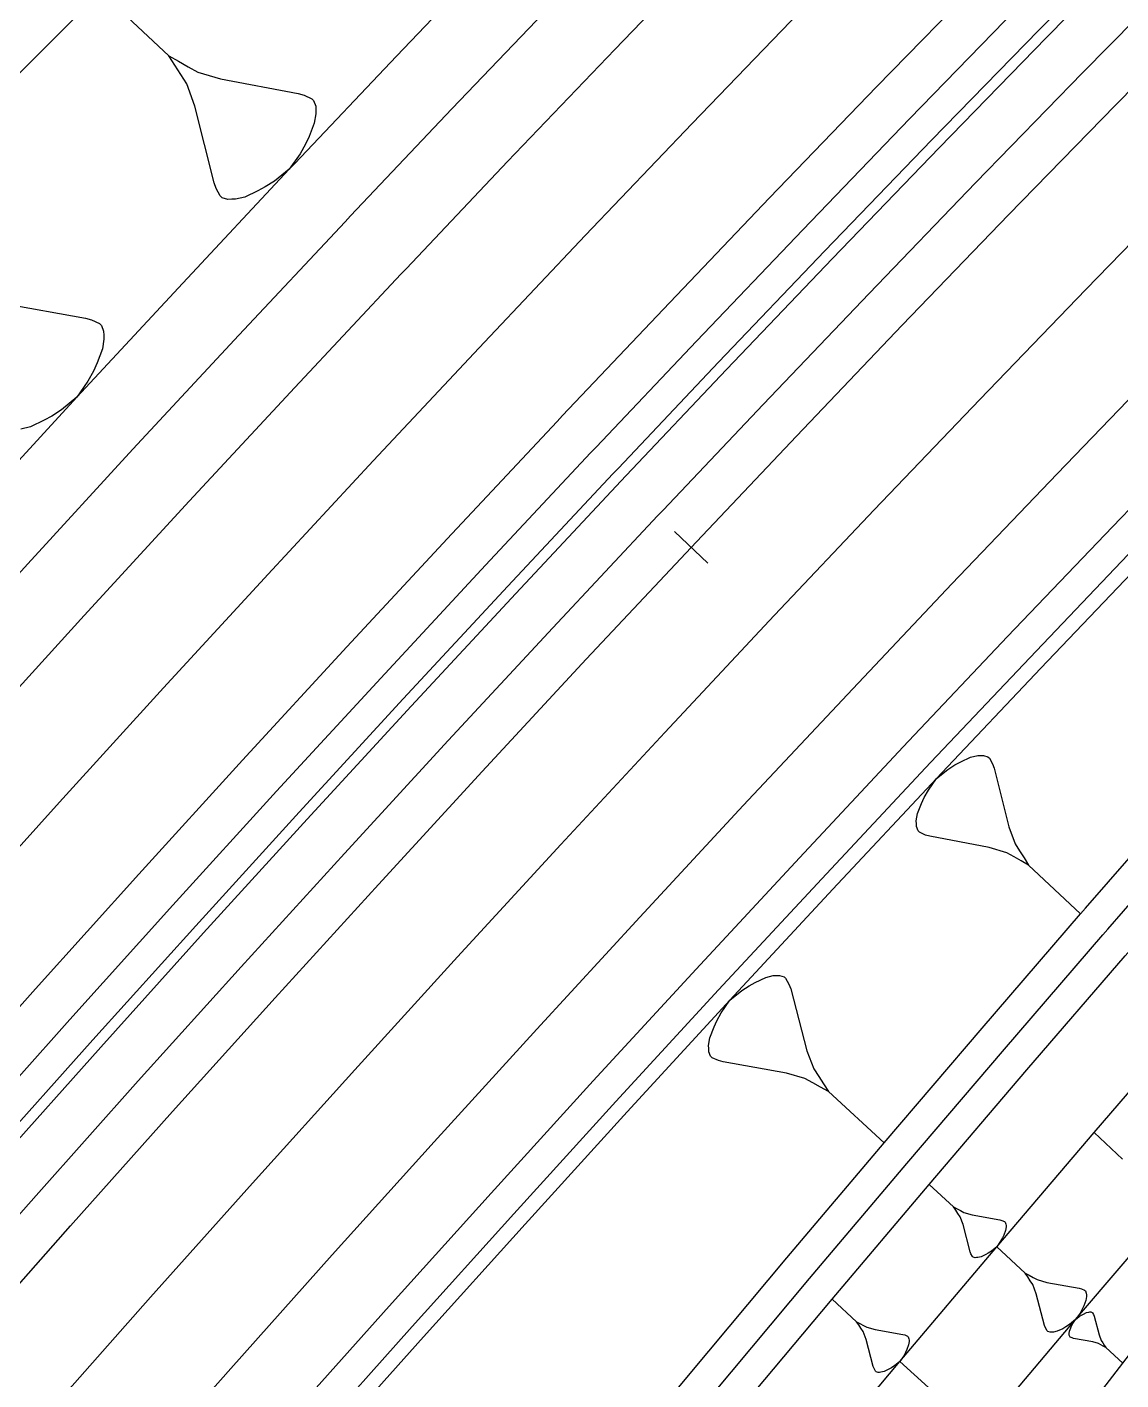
# Model space of a CAD drawing. Extents: x 386614 to 387594, y 803230 to 804419.
# Drawn here: x 387413.81 to 387449.49, y 804244.76 to 804288.89 of the extents above; entities that cross this region are included whole.
import ezdxf

# ---------------------------------------------------------------- set-up
doc = ezdxf.new("R2010")
doc.units = 0
doc.layers.get('0').update_dxf_attribs({"linetype": 'CONTINUOUS'})

msp = doc.modelspace()

# ---------------------------------------------------------------- linework, layer by layer
at = {"color": 7}
for p, q in [((387416.2135, 804290.04), (387418.4312, 804287.9527)), ((387418.4312, 804287.9527), (387418.7443, 804287.7775)), ((387418.625, 804287.6508), (387418.4312, 804287.9527)), ((387418.7443, 804287.7775), (387419.0574, 804287.6023)), ((387418.8189, 804287.3489), (387418.625, 804287.6508)), ((387419.0127, 804287.047), (387418.8189, 804287.3489)), ((387419.0574, 804287.6023), (387419.3705, 804287.4271)), ((387419.3705, 804287.4271), (387420.116, 804287.2035)), ((387419.281, 804286.3164), (387419.0127, 804287.047)), ((387420.116, 804287.2035), (387422.6542, 804286.7264)), ((387422.6542, 804286.7264), (387422.8406, 804286.6705)), ((387422.8406, 804286.6705), (387423.0903, 804286.5549)), ((387423.0903, 804286.5549), (387423.1537, 804286.4953)), ((387423.1537, 804286.4953), (387423.2208, 804286.3126)), ((387419.9109, 804283.8117), (387419.281, 804286.3164)), ((387423.2282, 804286.0666), (387423.1761, 804285.7573)), ((387423.2208, 804286.3126), (387423.2245, 804286.1896)), ((387423.2245, 804286.1896), (387423.2282, 804286.0666)), ((387423.1761, 804285.7573), (387423.0046, 804285.3212)), ((387423.0046, 804285.3212), (387422.889, 804285.0715)), ((387422.7139, 804284.7584), (387422.3598, 804284.2552)), ((387422.889, 804285.0715), (387422.7139, 804284.7584)), ((387422.3598, 804284.2552), (387421.8789, 804283.8713)), ((387419.978, 804283.629), (387419.9109, 804283.8117)), ((387421.8789, 804283.8713), (387421.577, 804283.6775)), ((387420.1085, 804283.3867), (387419.978, 804283.629)), ((387420.1718, 804283.3271), (387420.1085, 804283.3867)), ((387420.3582, 804283.2712), (387420.1718, 804283.3271)), ((387420.9098, 804283.3495), (387420.6042, 804283.2786)), ((387421.3347, 804283.547), (387420.9098, 804283.3495)), ((387421.577, 804283.6775), (387421.3347, 804283.547)), ((387420.4812, 804283.2749), (387420.3582, 804283.2712)), ((387420.6042, 804283.2786), (387420.4812, 804283.2749)), ((387413.0509, 804279.8725), (387415.7069, 804279.3994)), ((387415.7069, 804279.3994), (387415.9021, 804279.3429)), ((387415.9021, 804279.3429), (387416.1641, 804279.2247)), ((387416.1641, 804279.2247), (387416.2309, 804279.163)), ((387416.2309, 804279.163), (387416.3028, 804278.9729)), ((387416.3028, 804278.9729), (387416.3079, 804278.8445)), ((387416.313, 804278.716), (387416.2616, 804278.3924)), ((387416.3079, 804278.8445), (387416.313, 804278.716)), ((387416.2616, 804278.3924), (387416.0868, 804277.9352)), ((387415.9686, 804277.6732), (387415.7888, 804277.3444)), ((387416.0868, 804277.9352), (387415.9686, 804277.6732)), ((387415.7888, 804277.3444), (387415.4239, 804276.8153)), ((387415.4239, 804276.8153), (387414.9255, 804276.4096)), ((387414.9255, 804276.4096), (387414.6121, 804276.2041)), ((387413.9185, 804275.8549), (387413.5999, 804275.7779)), ((387414.3603, 804276.0655), (387413.9185, 804275.8549)), ((387414.6121, 804276.2041), (387414.3603, 804276.0655)), ((387443.8447, 804264.6726), (387444.0753, 804264.8207)), ((387444.0753, 804264.8207), (387444.2604, 804264.9204)), ((387444.2604, 804264.9204), (387444.585, 804265.0713)), ((387444.585, 804265.0713), (387444.8185, 804265.1254)), ((387444.8185, 804265.1254), (387444.9125, 804265.1282)), ((387444.9125, 804265.1282), (387445.0064, 804265.1311)), ((387445.0064, 804265.1311), (387445.1488, 804265.0884)), ((387445.1488, 804265.0884), (387445.1972, 804265.0428)), ((387445.1972, 804265.0428), (387445.2969, 804264.8577)), ((387445.2969, 804264.8577), (387445.3481, 804264.7182)), ((387443.2068, 804263.995), (387443.4773, 804264.3794)), ((387443.4773, 804264.3794), (387443.8447, 804264.6726)), ((387445.3481, 804264.7182), (387445.8293, 804262.8047)), ((387443.073, 804263.7558), (387443.2068, 804263.995)), ((387442.8537, 804263.2318), (387442.9847, 804263.565)), ((387442.9847, 804263.565), (387443.073, 804263.7558)), ((387442.8139, 804262.9955), (387442.8537, 804263.2318)), ((387442.8167, 804262.9015), (387442.8139, 804262.9955)), ((387442.8196, 804262.8076), (387442.8167, 804262.9015)), ((387442.8708, 804262.668), (387442.8196, 804262.8076)), ((387442.9192, 804262.6225), (387442.8708, 804262.668)), ((387443.11, 804262.5342), (387442.9192, 804262.6225)), ((387445.8293, 804262.8047), (387446.0343, 804262.2466)), ((387443.2524, 804262.4915), (387443.11, 804262.5342)), ((387445.1915, 804262.127), (387443.2524, 804262.4915)), ((387446.0343, 804262.2466), (387446.1824, 804262.0159)), ((387445.761, 804261.9561), (387445.1915, 804262.127)), ((387446.0002, 804261.8223), (387445.761, 804261.9561)), ((387446.2393, 804261.6885), (387446.0002, 804261.8223)), ((387446.1824, 804262.0159), (387446.3305, 804261.7853)), ((387446.4785, 804261.5546), (387446.2393, 804261.6885)), ((387446.3305, 804261.7853), (387446.4785, 804261.5546)), ((387448.1728, 804259.96), (387446.4785, 804261.5546)), ((387437.3609, 804257.6167), (387437.5566, 804257.7245)), ((387437.5566, 804257.7245), (387437.9001, 804257.8882)), ((387437.9001, 804257.8882), (387438.1478, 804257.948)), ((387438.1478, 804257.948), (387438.2476, 804257.952)), ((387438.2476, 804257.952), (387438.3474, 804257.956)), ((387438.3474, 804257.956), (387438.4992, 804257.912)), ((387438.4992, 804257.912), (387438.5511, 804257.8641)), ((387438.5511, 804257.8641), (387438.6589, 804257.6684)), ((387436.7298, 804257.1415), (387437.1173, 804257.457)), ((387437.1173, 804257.457), (387437.3609, 804257.6167)), ((387438.6589, 804257.6684), (387438.7148, 804257.5206)), ((387438.7148, 804257.5206), (387439.2456, 804255.4917)), ((387436.4462, 804256.7302), (387436.7298, 804257.1415)), ((387436.2145, 804256.271), (387436.3064, 804256.4747)), ((387436.3064, 804256.4747), (387436.4462, 804256.7302)), ((387436.0786, 804255.9156), (387436.2145, 804256.271)), ((387436.0386, 804255.664), (387436.0786, 804255.9156)), ((387436.0426, 804255.5641), (387436.0386, 804255.664)), ((387436.0466, 804255.4643), (387436.0426, 804255.5641)), ((387436.1025, 804255.3165), (387436.0466, 804255.4643)), ((387436.1544, 804255.2686), (387436.1025, 804255.3165)), ((387436.3581, 804255.1767), (387436.1544, 804255.2686)), ((387436.5098, 804255.1327), (387436.3581, 804255.1767)), ((387438.5745, 804254.7649), (387436.5098, 804255.1327)), ((387439.2456, 804255.4917), (387439.4692, 804254.9006)), ((387439.1816, 804254.5891), (387438.5745, 804254.7649)), ((387439.4692, 804254.9006), (387439.6289, 804254.6569)), ((387439.6289, 804254.6569), (387439.7886, 804254.4133)), ((387439.4371, 804254.4493), (387439.1816, 804254.5891)), ((387439.6927, 804254.3094), (387439.4371, 804254.4493)), ((387439.9483, 804254.1696), (387439.6927, 804254.3094)), ((387439.7886, 804254.4133), (387439.9483, 804254.1696)), ((387441.7652, 804252.4919), (387439.9483, 804254.1696)), ((387448.617, 804252.8238), (387449.5407, 804251.9626)), ((387445.4386, 804249.0999), (387446.3664, 804248.2431)), ((387446.3664, 804248.2431), (387446.497, 804248.1717)), ((387446.448, 804248.1187), (387446.3664, 804248.2431)), ((387446.5296, 804247.9943), (387446.448, 804248.1187)), ((387446.497, 804248.1717), (387446.6275, 804248.1003)), ((387446.6275, 804248.1003), (387446.758, 804248.0289)), ((387446.758, 804248.0289), (387447.068, 804247.9391)), ((387446.6111, 804247.8699), (387446.5296, 804247.9943)), ((387446.7253, 804247.568), (387446.6111, 804247.8699)), ((387446.9963, 804246.5319), (387446.7253, 804247.568)), ((387447.068, 804247.9391), (387448.1224, 804247.7513)), ((387448.1224, 804247.7513), (387448.1999, 804247.7289)), ((387448.1999, 804247.7289), (387448.3039, 804247.6819)), ((387448.3039, 804247.6819), (387448.3304, 804247.6575)), ((387448.3304, 804247.6575), (387448.3589, 804247.582)), ((387448.3589, 804247.582), (387448.3609, 804247.531)), ((387448.2732, 804247.17), (387448.2263, 804247.066)), ((387448.3426, 804247.3515), (387448.2732, 804247.17)), ((387448.363, 804247.48), (387448.3426, 804247.3515)), ((387448.3609, 804247.531), (387448.363, 804247.48)), ((387448.01, 804246.7255), (387447.8122, 804246.5644)), ((387447.9235, 804246.6), (387448.01, 804246.7255)), ((387448.1549, 804246.9355), (387448.01, 804246.7255)), ((387448.01, 804246.7255), (387448.1281, 804246.8216)), ((387448.1281, 804246.8216), (387448.2024, 804246.8703)), ((387448.2263, 804247.066), (387448.1549, 804246.9355)), ((387448.2024, 804246.8703), (387448.2621, 804246.9032)), ((387448.2621, 804246.9032), (387448.3668, 804246.9531)), ((387448.3668, 804246.9531), (387448.4423, 804246.9713)), ((387448.4423, 804246.9713), (387448.4728, 804246.9726)), ((387448.4728, 804246.9726), (387448.5032, 804246.9738)), ((387448.5032, 804246.9738), (387448.5495, 804246.9604)), ((387448.5495, 804246.9604), (387448.5653, 804246.9458)), ((387448.5653, 804246.9458), (387448.5982, 804246.8861)), ((387448.5982, 804246.8861), (387448.6152, 804246.841)), ((387448.6152, 804246.841), (387448.7771, 804246.2224)), ((387447.0249, 804246.4564), (387446.9963, 804246.5319)), ((387447.0799, 804246.3565), (387447.0249, 804246.4564)), ((387447.1064, 804246.332), (387447.0799, 804246.3565)), ((387447.1839, 804246.3095), (387447.1064, 804246.332)), ((387447.2349, 804246.3116), (387447.1839, 804246.3095)), ((387447.2859, 804246.3136), (387447.2349, 804246.3116)), ((387447.4124, 804246.3442), (387447.2859, 804246.3136)), ((387447.5878, 804246.4278), (387447.4124, 804246.3442)), ((387447.6877, 804246.4828), (387447.5878, 804246.4278)), ((387447.8122, 804246.5644), (387447.6877, 804246.4828)), ((387447.7993, 804246.275), (387447.8115, 804246.3517)), ((387447.8005, 804246.2445), (387447.7993, 804246.275)), ((387447.8017, 804246.2141), (387447.8005, 804246.2445)), ((387447.8115, 804246.3517), (387447.8529, 804246.46)), ((387447.8529, 804246.46), (387447.8809, 804246.5221)), ((387447.8809, 804246.5221), (387447.9235, 804246.6)), ((387447.8187, 804246.169), (387447.8017, 804246.2141)), ((387447.8346, 804246.1544), (387447.8187, 804246.169)), ((387447.8967, 804246.1264), (387447.8346, 804246.1544)), ((387447.9429, 804246.113), (387447.8967, 804246.1264)), ((387448.5725, 804246.0008), (387447.9429, 804246.113)), ((387448.7575, 804245.9472), (387448.5725, 804246.0008)), ((387448.8355, 804245.9046), (387448.7575, 804245.9472)), ((387448.7771, 804246.2224), (387448.8452, 804246.0422)), ((387448.9134, 804245.862), (387448.8355, 804245.9046)), ((387448.8452, 804246.0422), (387448.8939, 804245.9679)), ((387448.8939, 804245.9679), (387448.9426, 804245.8936)), ((387448.9913, 804245.8193), (387448.9134, 804245.862)), ((387448.9426, 804245.8936), (387448.9913, 804245.8193)), ((387449.5452, 804245.3078), (387448.9913, 804245.8193)), ((387442.2787, 804245.3616), (387443.2106, 804244.5093))]:
    msp.add_line(p, q, dxfattribs=at)
at = {"color": 3}
msp.add_line((387434.9211, 804272.4325), (387436.0134, 804271.4044), dxfattribs=at)
at = {"color": 1}
for p, q in [((387443.2346, 804251.1351), (387444.0298, 804250.4007)), ((387444.0298, 804250.4007), (387444.1417, 804250.3395)), ((387444.0997, 804250.2941), (387444.0298, 804250.4007)), ((387444.1696, 804250.1874), (387444.0997, 804250.2941)), ((387444.1417, 804250.3395), (387444.2536, 804250.2783)), ((387444.2536, 804250.2783), (387444.3654, 804250.2171)), ((387444.3654, 804250.2171), (387444.6311, 804250.1402)), ((387444.2396, 804250.0808), (387444.1696, 804250.1874)), ((387444.3374, 804249.8221), (387444.2396, 804250.0808)), ((387444.5698, 804248.934), (387444.3374, 804249.8221)), ((387444.6311, 804250.1402), (387445.5349, 804249.9792)), ((387445.5349, 804249.9792), (387445.6013, 804249.9599)), ((387445.6013, 804249.9599), (387445.6905, 804249.9197)), ((387445.6905, 804249.9197), (387445.7132, 804249.8987)), ((387445.7132, 804249.8987), (387445.7377, 804249.834)), ((387445.7377, 804249.834), (387445.7394, 804249.7903)), ((387445.7394, 804249.7903), (387445.7412, 804249.7466)), ((387445.624, 804249.3918), (387445.5628, 804249.2799)), ((387445.6642, 804249.4809), (387445.624, 804249.3918)), ((387445.7237, 804249.6365), (387445.6642, 804249.4809)), ((387445.7412, 804249.7466), (387445.7237, 804249.6365)), ((387444.5942, 804248.8693), (387444.5698, 804248.934)), ((387445.1624, 804248.8919), (387445.0767, 804248.8447)), ((387445.269, 804248.9618), (387445.1624, 804248.8919)), ((387445.4386, 804249.0999), (387445.269, 804248.9618)), ((387445.5628, 804249.2799), (387445.4386, 804249.0999)), ((387444.6414, 804248.7836), (387444.5942, 804248.8693)), ((387444.6641, 804248.7626), (387444.6414, 804248.7836)), ((387444.7306, 804248.7434), (387444.6641, 804248.7626)), ((387444.7743, 804248.7451), (387444.7306, 804248.7434)), ((387444.818, 804248.7469), (387444.7743, 804248.7451)), ((387444.9263, 804248.7731), (387444.818, 804248.7469)), ((387445.0767, 804248.8447), (387444.9263, 804248.7731)), ((387440.0649, 804247.3863), (387440.8637, 804246.6557)), ((387440.8637, 804246.6557), (387440.9759, 804246.5951)), ((387440.9341, 804246.5494), (387440.8637, 804246.6557)), ((387441.0045, 804246.4431), (387440.9341, 804246.5494)), ((387440.9759, 804246.5951), (387441.088, 804246.5344)), ((387441.0749, 804246.3368), (387441.0045, 804246.4431)), ((387441.174, 804246.0785), (387441.0749, 804246.3368)), ((387441.088, 804246.5344), (387441.2002, 804246.4737)), ((387441.2002, 804246.4737), (387441.4663, 804246.398)), ((387441.4663, 804246.398), (387442.3708, 804246.2414)), ((387442.3708, 804246.2414), (387442.4373, 804246.2224)), ((387441.4106, 804245.1915), (387441.174, 804246.0785)), ((387442.4373, 804246.2224), (387442.5266, 804246.1826)), ((387442.5611, 804245.8996), (387442.5024, 804245.7437)), ((387442.5266, 804246.1826), (387442.5495, 804246.1618)), ((387442.5495, 804246.1618), (387442.5742, 804246.0972)), ((387442.5781, 804246.0098), (387442.5611, 804245.8996)), ((387442.5742, 804246.0972), (387442.5762, 804246.0535)), ((387442.5762, 804246.0535), (387442.5781, 804246.0098)), ((387442.2787, 804245.3616), (387442.1097, 804245.2227)), ((387442.402, 804245.5422), (387442.2787, 804245.3616)), ((387442.4626, 804245.6544), (387442.402, 804245.5422)), ((387442.5024, 804245.7437), (387442.4626, 804245.6544)), ((387441.4354, 804245.127), (387441.4106, 804245.1915)), ((387441.483, 804245.0415), (387441.4354, 804245.127)), ((387441.5058, 804245.0207), (387441.483, 804245.0415)), ((387441.5723, 804245.0017), (387441.5058, 804245.0207)), ((387441.616, 804245.0037), (387441.5723, 804245.0017)), ((387441.6597, 804245.0056), (387441.616, 804245.0037)), ((387441.768, 804245.0324), (387441.6597, 804245.0056)), ((387441.918, 804245.1047), (387441.768, 804245.0324)), ((387442.0034, 804245.1523), (387441.918, 804245.1047)), ((387442.1097, 804245.2227), (387442.0034, 804245.1523))]:
    msp.add_line(p, q, dxfattribs=at)
at = {"color": 7, "linetype": 'CONTINUOUS'}
for points in [[(387400, 804246.844), (387401.4529, 804248.5185), (387404.7774, 804252.3136), (387408.1199, 804256.0927), (387411.4804, 804259.8559), (387414.8587, 804263.6031), (387418.2549, 804267.3341), (387421.6687, 804271.0489), (387425.1003, 804274.7474), (387428.5494, 804278.4295), (387428.7262, 804278.6173), (387432.016, 804282.0952), (387435.5, 804285.7443), (387439.0014, 804289.3767), (387442.52, 804292.9925), (387446.0558, 804296.5915), (387449.4365, 804300)], [(387400, 804226.8475), (387401.5084, 804228.6371), (387404.7382, 804232.4321), (387407.9861, 804236.2116), (387411.2519, 804239.9757), (387414.5356, 804243.7242), (387417.8371, 804247.4569), (387421.1563, 804251.174), (387424.4932, 804254.8751), (387427.8477, 804258.5604), (387431.2197, 804262.2296), (387434.6091, 804265.8827), (387438.0159, 804269.5197), (387438.1905, 804269.7052), (387441.44, 804273.1403), (387444.8812, 804276.7447), (387448.3396, 804280.3326), (387451.8151, 804283.904), (387455.3075, 804287.4588), (387458.8168, 804290.9969), (387462.3429, 804294.5183), (387465.8857, 804298.0229), (387467.9036, 804300)], [(387400, 804241.4944), (387400.7956, 804242.4203), (387404.0911, 804246.2185), (387407.4046, 804250.001), (387410.736, 804253.7677), (387414.0854, 804257.5185), (387417.4526, 804261.2532), (387420.8375, 804264.9719), (387424.2402, 804268.6745), (387427.6604, 804272.3607), (387431.0981, 804276.0307), (387431.2743, 804276.2179), (387434.5532, 804279.6843), (387438.0257, 804283.3213), (387441.5155, 804286.9418), (387445.0225, 804290.5456), (387448.5466, 804294.1327), (387452.0878, 804297.7029), (387454.3879, 804300)], [(387400, 804232.2649), (387402.0783, 804234.7068), (387405.337, 804238.4991), (387408.6137, 804242.2757), (387411.9083, 804246.0367), (387415.2209, 804249.782), (387418.5512, 804253.5114), (387421.8993, 804257.225), (387425.265, 804260.9225), (387428.6483, 804264.604), (387432.049, 804268.2694), (387435.4672, 804271.9185), (387435.6425, 804272.1046), (387438.9027, 804275.5513), (387442.3555, 804279.1676), (387445.8255, 804282.7675), (387449.3126, 804286.3509), (387452.8166, 804289.9176), (387456.3377, 804293.4676), (387459.8756, 804297.0007), (387462.9076, 804300)], [(387400, 804252.1716), (387402.1502, 804254.6261), (387405.5037, 804258.4177), (387408.8753, 804262.1934), (387412.2648, 804265.9529), (387415.6722, 804269.6962), (387419.0973, 804273.4233), (387422.5402, 804277.134), (387426.0007, 804280.8283), (387426.1781, 804281.0168), (387429.4788, 804284.5061), (387432.9743, 804288.1672), (387436.4872, 804291.8117), (387440.0175, 804295.4394), (387443.5649, 804299.0503), (387444.5069, 804300)], [(387400, 804273.6812), (387401.7466, 804275.4814), (387405.3382, 804279.1478), (387408.9466, 804282.7964), (387412.5717, 804286.4272), (387416.2135, 804290.04), (387416.4001, 804290.2243), (387419.87, 804293.6365), (387423.5392, 804297.2186), (387426.4094, 804300)], [(387426.3585, 804220.3477), (387429.3957, 804224.1577), (387432.4516, 804227.954), (387435.5262, 804231.7364), (387438.6193, 804235.5048), (387441.7311, 804239.2592), (387444.8613, 804242.9995), (387448.01, 804246.7255), (387451.1771, 804250.4371), (387454.3624, 804254.1344), (387454.5257, 804254.323), (387457.5677, 804257.8154), (387460.7951, 804261.4782), (387464.0444, 804265.1224), (387467.3155, 804268.7479), (387470.6083, 804272.3547), (387473.9227, 804275.9426), (387477.2585, 804279.5113), (387480.3817, 804283.2986), (387483.9472, 804286.6391), (387487.3469, 804290.15), (387490.8101, 804293.5967), (387494.2937, 804297.0233), (387497.3557, 804300)], [(387400, 804221.4056), (387400.9782, 804222.5774), (387404.1792, 804226.375), (387407.3982, 804230.1573), (387410.6352, 804233.9242), (387413.89, 804237.6757), (387417.1628, 804241.4116), (387420.4532, 804245.1319), (387423.7613, 804248.8365), (387427.0871, 804252.5253), (387430.4304, 804256.1982), (387433.7911, 804259.8552), (387437.1692, 804263.4961), (387440.5646, 804267.1209), (387440.7386, 804267.3057), (387443.9772, 804270.7294), (387447.4069, 804274.3217), (387450.8538, 804277.8976), (387454.3176, 804281.4571), (387457.7983, 804285), (387461.2959, 804288.5263), (387464.8102, 804292.0359), (387468.3412, 804295.5287), (387471.8888, 804299.0047)], [(387413.8546, 804218.1802), (387416.8803, 804222.0484), (387419.925, 804225.9028), (387422.9887, 804229.7434), (387426.0712, 804233.5702), (387429.1726, 804237.3829), (387432.2928, 804241.1815), (387435.4316, 804244.9659), (387438.5891, 804248.7361), (387441.7652, 804252.4919), (387444.9597, 804256.2333), (387448.1728, 804259.96), (387448.3375, 804260.1502), (387451.4059, 804263.6705), (387454.6612, 804267.3625), (387457.9386, 804271.0359), (387461.238, 804274.6904), (387464.5592, 804278.3261), (387467.902, 804281.9427), (387471.2665, 804285.5401), (387474.4184, 804289.3558), (387478.0129, 804292.7246), (387481.4415, 804296.2637)], [(387414.6176, 804217.5339), (387417.6403, 804221.3984), (387420.6819, 804225.2493), (387423.7424, 804229.0863), (387426.8219, 804232.9094), (387429.9201, 804236.7186), (387433.0371, 804240.5137), (387436.1727, 804244.2946), (387439.327, 804248.0612), (387442.4999, 804251.8135), (387445.6912, 804255.5514), (387448.9009, 804259.2747), (387449.0655, 804259.4646), (387452.1308, 804262.9817), (387455.3829, 804266.6702), (387458.657, 804270.3402), (387461.953, 804273.9913), (387465.2708, 804277.6236), (387468.6104, 804281.2368), (387471.9714, 804284.8308), (387475.12, 804288.6432), (387478.711, 804292.0086), (387482.1363, 804295.5445)], [(387429.8504, 804217.3326), (387432.4934, 804221.4571), (387435.4151, 804225.3455), (387437.5518, 804229.9361), (387440.2381, 804234.0524), (387443.2754, 804237.8602), (387446.5722, 804241.4347), (387449.5452, 804245.3078), (387452.5304, 804249.1755), (387455.5573, 804253.0098), (387455.7134, 804253.2046), (387458.5071, 804256.9229), (387461.4946, 804260.8071), (387464.8325, 804264.3591), (387468.411, 804267.6768), (387471.5296, 804271.4454)]]:
    msp.add_lwpolyline(points, dxfattribs=at)
at = {"color": 1, "linetype": 'CONTINUOUS'}
for points in [[(387400, 804237.6586), (387402.6878, 804240.7865), (387405.9755, 804244.5757), (387409.2811, 804248.3492), (387412.6047, 804252.107), (387415.9462, 804255.8489), (387419.3054, 804259.5748), (387422.6823, 804263.2847), (387426.0769, 804266.9784), (387429.489, 804270.656), (387432.9185, 804274.3173), (387433.0944, 804274.504), (387436.3655, 804277.9622), (387439.8298, 804281.5906), (387443.3113, 804285.2025), (387446.81, 804288.7978), (387450.3258, 804292.3764), (387453.8586, 804295.9382), (387457.4083, 804299.4831), (387457.9308, 804300)], [(387400, 804237.1215), (387402.9528, 804240.5577), (387406.2393, 804244.3457), (387409.5439, 804248.118), (387412.8663, 804251.8745), (387416.2067, 804255.6151), (387419.5648, 804259.3398), (387422.9406, 804263.0485), (387426.334, 804266.741), (387429.745, 804270.4173), (387433.1734, 804274.0774), (387433.3492, 804274.2641), (387436.6192, 804277.7211), (387440.0824, 804281.3483), (387443.5628, 804284.959), (387447.0603, 804288.5531), (387450.5749, 804292.1305), (387454.1065, 804295.6911), (387457.655, 804299.2349), (387458.4285, 804300)], [(387400, 804259.7421), (387401.7664, 804261.7392), (387405.1538, 804265.5326), (387408.5592, 804269.3098), (387411.9826, 804273.0707), (387415.4239, 804276.8153), (387418.883, 804280.5435), (387422.3598, 804284.2552), (387422.538, 804284.4445), (387425.8542, 804287.9502), (387429.3661, 804291.6286), (387432.8956, 804295.2902), (387436.4424, 804298.935), (387437.4887, 804300)], [(387418.4003, 804220.7485), (387421.4388, 804224.5957), (387424.4962, 804228.4292), (387427.5725, 804232.2487), (387430.6676, 804236.0543), (387433.7814, 804239.8458), (387436.9139, 804243.6232), (387440.0649, 804247.3863), (387443.2346, 804251.1351), (387446.4226, 804254.8695), (387449.6291, 804258.5893), (387449.7936, 804258.7791), (387452.8557, 804262.2929), (387456.1045, 804265.978), (387459.3753, 804269.6445), (387462.668, 804273.2922), (387465.9825, 804276.9211), (387469.3187, 804280.5309), (387472.6764, 804284.1215), (387475.8215, 804287.9306), (387479.4092, 804291.2927), (387482.831, 804294.8252)], [(387400, 804215.9383), (387400.4876, 804216.5281), (387403.6597, 804220.3281), (387406.85, 804224.1129), (387410.0582, 804227.8825), (387413.2843, 804231.6368), (387416.5282, 804235.3757), (387419.79, 804239.0991), (387423.0694, 804242.8069), (387426.3664, 804246.4991), (387429.681, 804250.1755), (387433.013, 804253.8361), (387436.3625, 804257.4807), (387439.7292, 804261.1094), (387443.1132, 804264.7221), (387443.2867, 804264.9063), (387446.5144, 804268.3185), (387449.9327, 804271.8987), (387453.3679, 804275.4626), (387456.8201, 804279.0101), (387460.2892, 804282.5412), (387463.775, 804286.0556), (387467.2775, 804289.5535), (387470.0915, 804292.3397)], [(387404.0428, 804220.0068), (387407.2315, 804223.7898), (387410.4382, 804227.5576), (387413.6627, 804231.3101), (387416.9051, 804235.0471), (387420.1653, 804238.7687), (387423.4431, 804242.4748), (387426.7386, 804246.1651), (387430.0515, 804249.8398), (387433.382, 804253.4986), (387436.7298, 804257.1415), (387440.095, 804260.7685), (387443.4773, 804264.3794), (387443.6507, 804264.5635), (387446.8769, 804267.9741), (387450.2935, 804271.5526), (387453.7271, 804275.1148), (387457.1776, 804278.6606), (387460.645, 804282.1899), (387464.1291, 804285.7027), (387467.63, 804289.1988), (387470.4426, 804291.9837)], [(387420.6802, 804218.7987), (387423.7094, 804222.6351), (387426.7575, 804226.4577), (387429.8244, 804230.2665), (387432.91, 804234.0614), (387436.0143, 804237.8423), (387439.1372, 804241.609), (387442.2787, 804245.3616), (387445.4386, 804249.0999), (387448.617, 804252.8238), (387451.8137, 804256.5332), (387451.9776, 804256.7224), (387455.0305, 804260.2264), (387458.2694, 804263.9011), (387461.5303, 804267.5573), (387464.813, 804271.1949), (387468.1175, 804274.8135), (387471.4436, 804278.4132)]]:
    msp.add_lwpolyline(points, dxfattribs=at)
at = {"color": 2, "linetype": 'CONTINUOUS'}
for points in [[(387400, 804239.1929), (387401.931, 804241.44), (387405.2217, 804245.2328), (387408.5305, 804249.01), (387411.8573, 804252.7713), (387415.2019, 804256.5167), (387418.5643, 804260.2462), (387421.9444, 804263.9596), (387425.3422, 804267.6568), (387428.7575, 804271.3379), (387432.1904, 804275.0026), (387432.3663, 804275.1896), (387435.6406, 804278.651), (387439.1082, 804282.2829), (387442.593, 804285.8982), (387446.095, 804289.4969), (387449.6141, 804293.0789), (387453.1503, 804296.6441), (387456.5107, 804300)], [(387400, 804234.5793), (387400.9383, 804235.6817), (387404.2016, 804239.4794), (387407.483, 804243.2614), (387410.7824, 804247.0278), (387414.0997, 804250.7784), (387417.4348, 804254.5132), (387420.7876, 804258.232), (387424.1581, 804261.9349), (387427.5462, 804265.6216), (387430.9519, 804269.2922), (387434.3749, 804272.9465), (387434.5504, 804273.1329), (387437.8154, 804276.5845), (387441.2731, 804280.2061), (387444.748, 804283.8111), (387448.24, 804287.3996), (387451.7491, 804290.9714), (387455.2752, 804294.5264), (387458.8182, 804298.0646), (387460.7747, 804300)], [(387400, 804255.9656), (387400.2736, 804256.2779), (387403.635, 804260.0785), (387407.0145, 804263.863), (387410.412, 804267.6313), (387413.8274, 804271.3835), (387417.2606, 804275.1193), (387420.7116, 804278.8388), (387424.1802, 804282.5417), (387424.3581, 804282.7306), (387427.6665, 804286.2282), (387431.1702, 804289.8979), (387434.6914, 804293.551), (387438.23, 804297.1872), (387440.9934, 804300)], [(387402.8936, 804220.9708), (387406.0869, 804224.7593), (387409.2982, 804228.5325), (387412.5274, 804232.2904), (387415.7745, 804236.0329), (387419.0393, 804239.7598), (387422.3219, 804243.4712), (387425.6221, 804247.1669), (387428.9399, 804250.8469), (387432.2751, 804254.511), (387435.6278, 804258.1592), (387438.9978, 804261.7913), (387442.385, 804265.4074), (387442.5587, 804265.5919), (387445.7895, 804269.0073), (387449.211, 804272.591), (387452.6496, 804276.1583), (387456.1051, 804279.7093), (387459.5775, 804283.2437), (387463.0667, 804286.7615), (387466.5726, 804290.2627), (387470.0951, 804293.7472), (387473.6342, 804297.2148), (387476.5039, 804300)]]:
    msp.add_lwpolyline(points, dxfattribs=at)
at = {"color": 3, "linetype": 'CONTINUOUS'}
msp.add_lwpolyline([(387400, 804232.2649), (387402.0783, 804234.7068), (387405.337, 804238.4991), (387408.6137, 804242.2757), (387411.9083, 804246.0367), (387415.2209, 804249.782), (387418.5512, 804253.5114), (387421.8993, 804257.225), (387425.265, 804260.9225), (387428.6483, 804264.604), (387432.049, 804268.2694), (387435.4672, 804271.9185), (387435.6425, 804272.1046), (387438.9027, 804275.5513), (387442.3555, 804279.1676), (387445.8255, 804282.7675), (387449.3126, 804286.3509), (387452.8166, 804289.9176), (387456.3377, 804293.4676), (387459.8756, 804297.0007), (387462.9076, 804300)], dxfattribs=at)

doc.saveas('drawing.dxf')
